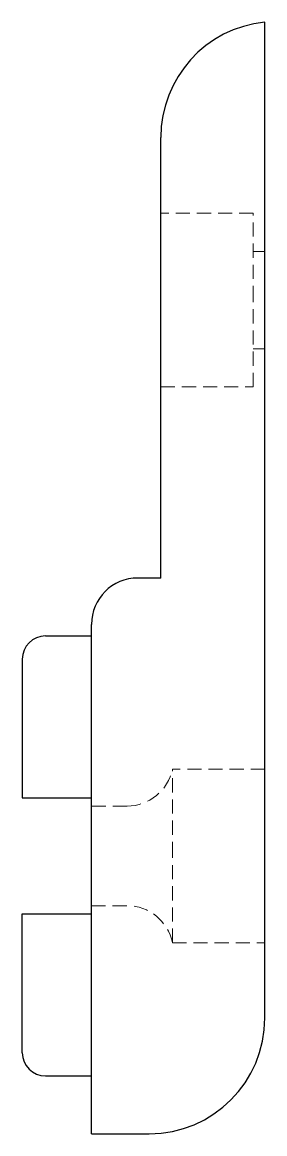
# Model space of a CAD drawing. Header units: millimetres. Extents: x 57 to 234, y 7 to 169.
# Drawn here: x 212.1 to 233.9, y 7 to 107 of the extents above.
import ezdxf

# ---------------------------------------------------------------- set-up
doc = ezdxf.new("R2010")
doc.units = ezdxf.units.MM
doc.linetypes.add('HIDDEN', pattern=[1.905, 1.27, -0.635])

msp = doc.modelspace()

# ---------------------------------------------------------------- linework, layer by layer
at = {"color": 7, "linetype": 'Continuous', "lineweight": 25}
for p, q in [((233.94, 17.42), (233.94, 107)), ((224.56, 57), (224.56, 96.64)), ((224.56, 57), (222.48, 57)), ((218.31, 7), (218.31, 52.83)), ((214.15, 51.79), (218.31, 51.79)), ((212.06, 49.71), (212.06, 37.21)), ((212.06, 37.21), (218.31, 37.21)), ((212.06, 26.79), (218.31, 26.79)), ((212.06, 14.29), (212.06, 26.79)), ((214.15, 12.21), (218.31, 12.21)), ((218.31, 7), (223.52, 7))]:
    msp.add_line(p, q, dxfattribs=at)
at = {"color": 7, "linetype": 'HIDDEN', "lineweight": 18}
for p, q in [((232.9, 89.81), (224.56, 89.81)), ((232.9, 82), (232.9, 89.81)), ((233.94, 86.38), (232.9, 86.38)), ((232.9, 74.19), (232.9, 82)), ((232.9, 77.62), (233.94, 77.62)), ((224.56, 74.19), (232.9, 74.19)), ((225.6, 32), (225.6, 39.81)), ((233.94, 39.81), (225.6, 39.81)), ((221.52, 36.48), (218.31, 36.48)), ((225.6, 24.19), (225.6, 32)), ((218.31, 27.52), (221.52, 27.52)), ((225.6, 24.19), (233.94, 24.19))]:
    msp.add_line(p, q, dxfattribs=at)
at = {"color": 7, "linetype": 'Continuous', "lineweight": 25}
for centre, radius, start, end in [((234.98, 96.64), 10.42, 95.7392, 180), ((222.48, 52.83), 4.17, 90, 180), ((214.15, 49.71), 2.08, 90, 180), ((223.52, 17.42), 10.42, 270, 0), ((214.15, 14.29), 2.08, 180, 270)]:
    msp.add_arc(centre, radius, start, end, dxfattribs=at)
at = {"color": 7, "linetype": 'HIDDEN', "lineweight": 18}
for centre, start, end in [((221.52, 40.65), 270, 348.463), ((221.52, 23.35), 11.537, 90)]:
    msp.add_arc(centre, 4.17, start, end, dxfattribs=at)

doc.saveas('drawing.dxf')
